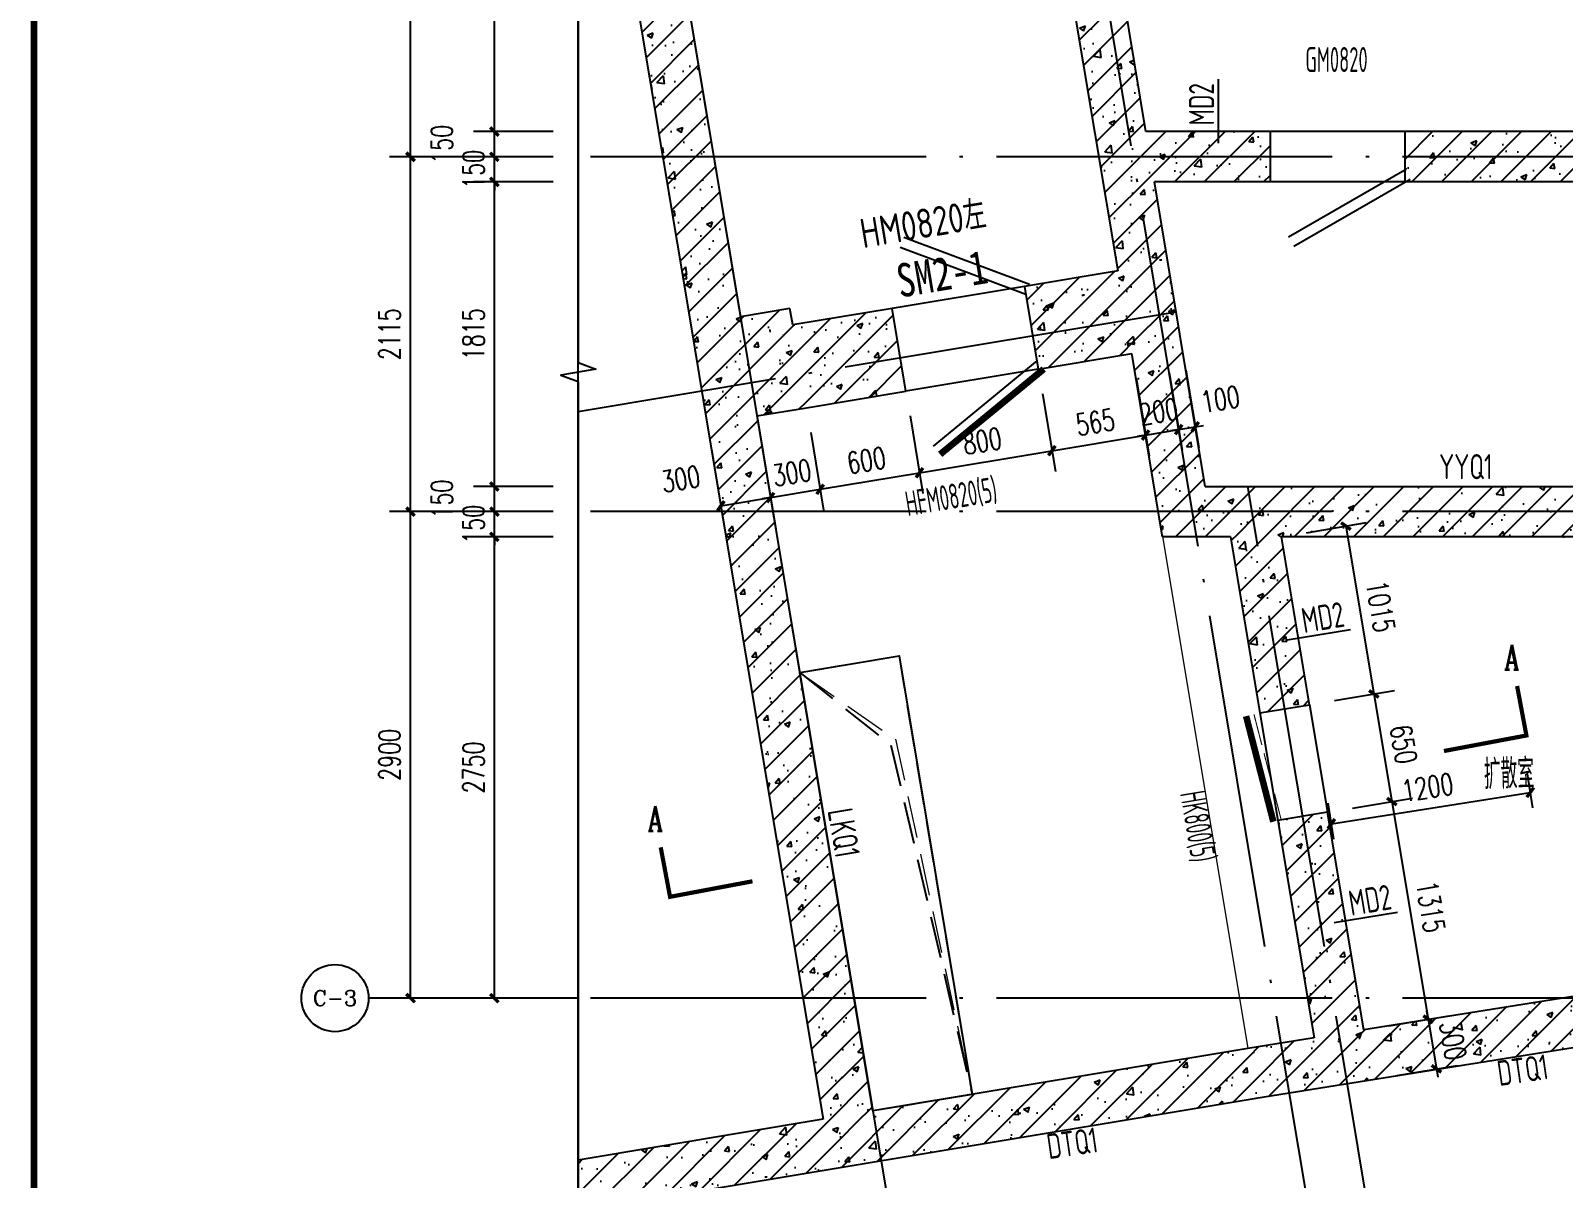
# Model space of a CAD drawing. Extents: x 37906 to 290206, y -18154 to 41246.
# Drawn here: x 122886 to 132019, y 27746 to 34588 of the extents above; entities that cross this region are included whole.
import ezdxf
from ezdxf.enums import TextEntityAlignment as Align

# ---------------------------------------------------------------- set-up
doc = ezdxf.new("R2010")
doc.units = 0
doc.header["$LTSCALE"] = 1000
doc.header["$MEASUREMENT"] = 0
doc.linetypes.add('DASH', pattern=[0.35, 0.25, -0.1])
doc.linetypes.add('DOTE', pattern=[2.42, 2, -0.2, 0.02, -0.2])
for name, color, linetype in [('A-COLUMN', 2, 'Continuous'), ('AXIS', 3, 'Continuous'), ('AXIS_TEXT', 7, 'Continuous'), ('DIM_SYMB', 3, 'Continuous'), ('DOTE', 1, 'DOTE'), ('ECA_TK', 7, 'Continuous'), ('PUB_DIM', 3, 'Continuous'), ('PUB_HATCH', 8, 'Continuous'), ('PUB_TEXT', 7, 'Continuous'), ('RF-M', 7, 'Continuous'), ('RF-MBH', 11, 'Continuous'), ('RF-QT', 30, 'Continuous'), ('TEXT', 7, 'Continuous'), ('tk', 7, 'Continuous')]:
    doc.layers.add(name, color=color, linetype=linetype)
doc.layers.add('HOLE', color=52, linetype='Continuous', lineweight=15)
doc.layers.add('RF-WZ', color=110, linetype='Continuous', lineweight=0)
doc.styles.add('8B2_02', font='tssdeng.shx', dxfattribs={"width": 0.6, "bigfont": 'TSSDCHN.shx'})
doc.styles.add('_TCH_AXIS', font='COMPLEX', dxfattribs={"bigfont": 'GBCBIG'})
doc.styles.add('_TCH_DIM_T3', font='SIMPLEX', dxfattribs={"width": 0.705882, "bigfont": 'GBCBIG'})
doc.styles.add('_TCH_LABEL', font='COMPLEX', dxfattribs={"bigfont": 'GBCBIG'})
doc.styles.add('_TCH_WINDOW', font='tssdeng.shx', dxfattribs={"width": 0.8, "height": 3.5, "bigfont": 'tssdchn.shx'})
doc.styles.add('COMPLEX', font='COMPLEX.shx', dxfattribs={"width": 0.65})
doc.styles.get("Standard").update_dxf_attribs({"font": 'tssdeng2.shx', "width": 0.7, "bigfont": 'hztxt.shx'})
doc.styles.add('TSSD_Rein', font='tssdeng2.shx', dxfattribs={"width": 0.7, "bigfont": 'tssdchn.shx'})
doc.styles.add('黑体', font='simhei.ttf', dxfattribs={"width": 0.8})
doc.dimstyles.new('_TCH_ARCH&&50', dxfattribs={"dimtxt": 127.5, "dimasz": 50, "dimexe": 125, "dimexo": 150, "dimgap": 61.25, "dimtad": 1, "dimdec": 0, "dimrnd": 5, "dimzin": 0, "dimdsep": 46, "dimtxsty": '_TCH_DIM_T3', "dimblk": 'ARCHTICK', "dimcen": 0.09, "dimclrt": 7, "dimazin": 2, "dimtfac": 1, "dimtdec": 0, "dimtix": 1, "dimtmove": 2, "dimatfit": 3, "dimfxl": 1, "dimtolj": 1, "dimtzin": 0, "dimarcsym": 0})
pattern_1 = [(45, (-1661801.9, -37604.78), (-88.388348, 88.388348), []), (50, (-1661801.9, -37604.78), (358.63009, -31.376067), [37.5, -412.5]), (355, (-1661801.9, -37604.8), (-69.37567, 376.09607), [30, -330]), (100.4514, (-1661772, -37607.4), (289.25469, 344.71977), [31.870095, -350.571056]), (46.1842, (-1661801.9, -37504.8), (533.62052, -82.75951), [56.25, -618.75]), (96.6356, (-1661757.43, -37511.7), (467.33135, 487.05894), [47.80514, -525.8565]), (351.1842, (-1661801.9, -37504.8), (467.33097, 487.0593), [45, -495]), (21, (-1661751.9, -37529.78), (298.453526, -201.309445), [37.5, -412.5]), (326, (-1661751.9, -37529.8), (121.657666, 362.57502), [30, -330]), (71.4514, (-1661727.03, -37546.56), (420.111314, 161.26525), [31.870095, -350.571056]), (37.5, (-1661801.9, -37604.78), (6.079928, 166.446927), [0, -326, 0, -335, 0, -331.25]), (7.5, (-1661801.9, -37604.78), (131.534769, 197.205856), [0, -191, 0, -318.5, 0, -126.25]), (327.5, (-1661913.4, -37604.78), (266.911218, -11.277436), [0, -125, 0, -390, 0, -517.5]), (317.5, (-1661963.4, -37604.78), (291.593085, 50.05249), [0, -162.5, 0, -259, 0, -367.5])]

# ---------------------------------------------------------------- blocks, each defined once
blk = doc.blocks.new('10B_A1E图框')
at = {"layer": 'ECA_TK', "const_width": 0.8}
blk.add_lwpolyline([(831, 10), (831, 584), (18, 584), (18, 10)], close=True, dxfattribs=at)
blk = doc.blocks.new('_ArchTick')
at = {"color": 0, "linetype": 'ByBlock', "const_width": 0.4}
blk.add_lwpolyline([(-0.5, -0.5), (0.5, 0.5)], dxfattribs=at)
blk = doc.blocks.new('*D181')
at = {"layer": 'Defpoints', "color": 0, "transparency": 16777216}
for p in [(131822.3, 30047.3), (131860.4, 29806.3), (130675, 29619.4)]:
    blk.add_point(p, dxfattribs=at)
at = {"layer": 'PUB_DIM', "color": 0, "lineweight": -2, "transparency": 16777216}
for p, q in [((131837, 29954.5), (131802.9, 30170.8)), ((130651.6, 29767.6), (130617.5, 29983.9)), ((130637, 29860.4), (131822.3, 30047.3))]:
    blk.add_line(p, q, dxfattribs=at)
at = {"layer": 'PUB_DIM', "color": 0, "lineweight": -2, "transparency": 16777216, "xscale": 50, "yscale": 50, "zscale": 50}
for p, rotation in [((131822.3, 30047.3), 8.962705300260467), ((130637, 29860.4), 188.9627053002605)]:
    blk.add_blockref('_ArchTick', p, dxfattribs=dict(at, rotation=rotation))
at = {"layer": 'PUB_DIM', "color": 7, "transparency": 16777216, "insert": (131210.2, 30077.3), "char_height": 127.5, "attachment_point": 5, "rotation": 8.96271, "style": '_TCH_DIM_T3'}
blk.add_mtext('\\A1;1200', dxfattribs=at)
blk = doc.blocks.new('*D366')
at = {"layer": 'Defpoints', "color": 0, "transparency": 16777216}
for p in [(130830.8, 28631.6), (130880.1, 28335.7), (131263.2, 28399.6)]:
    blk.add_point(p, dxfattribs=at)
at = {"layer": 'PUB_DIM', "color": 0, "lineweight": -2, "transparency": 16777216}
for p, q in [((130978.8, 28656.3), (131337.1, 28716)), ((131213.8, 28695.5), (131205.6, 28744.8)), ((131213.8, 28695.5), (131263.2, 28399.6)), ((131028.1, 28360.4), (131386.5, 28420.1)), ((131263.2, 28399.6), (131271.4, 28350.2))]:
    blk.add_line(p, q, dxfattribs=at)
at = {"layer": 'PUB_DIM', "color": 0, "lineweight": -2, "transparency": 16777216, "xscale": 50, "yscale": 50, "zscale": 50}
for p, rotation in [((131213.8, 28695.5), 279.4674129757464), ((131263.2, 28399.6), 99.46741297574634)]:
    blk.add_blockref('_ArchTick', p, dxfattribs=dict(at, rotation=rotation))
at = {"layer": 'PUB_DIM', "color": 7, "transparency": 16777216, "insert": (131361.8, 28568.1), "char_height": 127.5, "attachment_point": 5, "rotation": 279.46741, "style": '_TCH_DIM_T3'}
blk.add_mtext('\\A1;300', dxfattribs=at)
blk = doc.blocks.new('*D367')
at = {"layer": 'Defpoints', "color": 0, "transparency": 16777216}
for p in [(130614.4, 29929.1), (131213.8, 28695.5), (130830.8, 28631.6)]:
    blk.add_point(p, dxfattribs=at)
at = {"layer": 'PUB_DIM', "color": 0, "lineweight": -2, "transparency": 16777216}
for p, q in [((130762.4, 29953.8), (131120.7, 30013.6)), ((130997.4, 29993), (131213.8, 28695.5)), ((130978.8, 28656.3), (131337.1, 28716))]:
    blk.add_line(p, q, dxfattribs=at)
at = {"layer": 'PUB_DIM', "color": 0, "lineweight": -2, "transparency": 16777216, "xscale": 50, "yscale": 50, "zscale": 50}
for p, rotation in [((130997.4, 29993), 99.4674129757472), ((131213.8, 28695.5), 279.4674129757472)]:
    blk.add_blockref('_ArchTick', p, dxfattribs=dict(at, rotation=rotation))
at = {"layer": 'PUB_DIM', "color": 7, "transparency": 16777216, "insert": (131228.9, 29364.8), "char_height": 127.5, "attachment_point": 5, "rotation": 279.46741, "style": '_TCH_DIM_T3'}
blk.add_mtext('\\A1;1315', dxfattribs=at)
blk = doc.blocks.new('*D368')
at = {"layer": 'Defpoints', "color": 0, "transparency": 16777216}
for p in [(130507.5, 30570.3), (130997.4, 29993), (130614.4, 29929.1)]:
    blk.add_point(p, dxfattribs=at)
at = {"layer": 'PUB_DIM', "color": 0, "lineweight": -2, "transparency": 16777216}
for p, q in [((130655.5, 30594.9), (131013.8, 30654.7)), ((130890.5, 30634.1), (130997.4, 29993)), ((130762.4, 29953.8), (131120.7, 30013.6))]:
    blk.add_line(p, q, dxfattribs=at)
at = {"layer": 'PUB_DIM', "color": 0, "lineweight": -2, "transparency": 16777216, "xscale": 50, "yscale": 50, "zscale": 50}
for p, rotation in [((130890.5, 30634.1), 99.46741297575393), ((130997.4, 29993), 279.4674129757539)]:
    blk.add_blockref('_ArchTick', p, dxfattribs=dict(at, rotation=rotation))
at = {"layer": 'PUB_DIM', "color": 7, "transparency": 16777216, "insert": (131067.3, 30334.1), "char_height": 127.5, "attachment_point": 5, "rotation": 279.46741, "style": '_TCH_DIM_T3'}
blk.add_mtext('\\A1;650', dxfattribs=at)
blk = doc.blocks.new('*D369')
at = {"layer": 'Defpoints', "color": 0, "transparency": 16777216}
for p in [(130340.7, 31570.9), (130890.5, 30634.1), (130507.5, 30570.3)]:
    blk.add_point(p, dxfattribs=at)
at = {"layer": 'PUB_DIM', "color": 0, "lineweight": -2, "transparency": 16777216}
for p, q in [((130488.6, 31595.5), (130847, 31655.3)), ((130723.7, 31634.7), (130890.5, 30634.1)), ((130655.5, 30594.9), (131013.8, 30654.7))]:
    blk.add_line(p, q, dxfattribs=at)
at = {"layer": 'PUB_DIM', "color": 0, "lineweight": -2, "transparency": 16777216, "xscale": 50, "yscale": 50, "zscale": 50}
for p, rotation in [((130723.7, 31634.7), 99.46741297574188), ((130890.5, 30634.1), 279.4674129757419)]:
    blk.add_blockref('_ArchTick', p, dxfattribs=dict(at, rotation=rotation))
at = {"layer": 'PUB_DIM', "color": 7, "transparency": 16777216, "insert": (130930.4, 31155), "char_height": 127.5, "attachment_point": 5, "rotation": 279.46741, "style": '_TCH_DIM_T3'}
blk.add_mtext('\\A1;1015', dxfattribs=at)
blk = doc.blocks.new('*D422')
at = {"layer": 'Defpoints', "color": 0, "transparency": 16777216}
for p in [(125649.6, 31570.9), (126149.6, 31570.9), (126149.6, 28820.9)]:
    blk.add_point(p, dxfattribs=at)
at = {"layer": 'PUB_DIM', "color": 0, "lineweight": -2, "transparency": 16777216}
for p, q in [((125999.6, 31570.9), (125524.6, 31570.9)), ((125649.6, 28820.9), (125649.6, 31570.9)), ((125999.6, 28820.9), (125524.6, 28820.9))]:
    blk.add_line(p, q, dxfattribs=at)
at = {"layer": 'PUB_DIM', "color": 0, "lineweight": -2, "transparency": 16777216, "xscale": 50, "yscale": 50, "zscale": 50}
for p, rotation in [((125649.6, 31570.9), 90), ((125649.6, 28820.9), 270)]:
    blk.add_blockref('_ArchTick', p, dxfattribs=dict(at, rotation=rotation))
at = {"layer": 'PUB_DIM', "color": 7, "transparency": 16777216, "insert": (125524.6, 30195.9), "char_height": 127.5, "attachment_point": 5, "rotation": 90, "style": '_TCH_DIM_T3'}
blk.add_mtext('\\A1;2750', dxfattribs=at)
blk = doc.blocks.new('*D423')
at = {"layer": 'Defpoints', "color": 0, "transparency": 16777216}
for p in [(125649.6, 31720.9), (126149.6, 31720.9), (126149.6, 31570.9)]:
    blk.add_point(p, dxfattribs=at)
at = {"layer": 'PUB_DIM', "color": 0, "lineweight": -2, "transparency": 16777216}
for p, q in [((125999.6, 31720.9), (125524.6, 31720.9)), ((125649.6, 31720.9), (125649.6, 31770.9)), ((125649.6, 31570.9), (125649.6, 31720.9)), ((125999.6, 31570.9), (125524.6, 31570.9)), ((125649.6, 31570.9), (125649.6, 31520.9))]:
    blk.add_line(p, q, dxfattribs=at)
at = {"layer": 'PUB_DIM', "color": 0, "lineweight": -2, "transparency": 16777216, "xscale": 50, "yscale": 50, "zscale": 50}
for p, rotation in [((125649.6, 31720.9), 270), ((125649.6, 31570.9), 90)]:
    blk.add_blockref('_ArchTick', p, dxfattribs=dict(at, rotation=rotation))
at = {"layer": 'PUB_DIM', "color": 7, "transparency": 16777216, "insert": (125524.6, 31645.9), "char_height": 127.5, "attachment_point": 5, "rotation": 90, "style": '_TCH_DIM_T3'}
blk.add_mtext('\\A1;150', dxfattribs=at)
blk = doc.blocks.new('*D424')
at = {"layer": 'Defpoints', "color": 0, "transparency": 16777216}
for p in [(125649.6, 31870.9), (126149.6, 31870.9), (126149.6, 31720.9)]:
    blk.add_point(p, dxfattribs=at)
at = {"layer": 'PUB_DIM', "color": 0, "lineweight": -2, "transparency": 16777216}
for p, q in [((125999.6, 31870.9), (125524.6, 31870.9)), ((125649.6, 31720.9), (125649.6, 31870.9)), ((125999.6, 31720.9), (125524.6, 31720.9))]:
    blk.add_line(p, q, dxfattribs=at)
at = {"layer": 'PUB_DIM', "color": 0, "lineweight": -2, "transparency": 16777216, "xscale": 50, "yscale": 50, "zscale": 50}
for p, rotation in [((125649.6, 31870.9), 90), ((125649.6, 31720.9), 270)]:
    blk.add_blockref('_ArchTick', p, dxfattribs=dict(at, rotation=rotation))
at = {"layer": 'PUB_DIM', "color": 7, "transparency": 16777216, "insert": (125337.1, 31795.9), "char_height": 127.5, "attachment_point": 5, "rotation": 90, "style": '_TCH_DIM_T3'}
blk.add_mtext('\\A1;150', dxfattribs=at)
blk = doc.blocks.new('*D425')
at = {"layer": 'Defpoints', "color": 0, "transparency": 16777216}
for p in [(125649.6, 33686.3), (126149.6, 33686.3), (126149.6, 31870.9)]:
    blk.add_point(p, dxfattribs=at)
at = {"layer": 'PUB_DIM', "color": 0, "lineweight": -2, "transparency": 16777216}
for p, q in [((125999.6, 33686.3), (125524.6, 33686.3)), ((125649.6, 31870.9), (125649.6, 33686.3)), ((125999.6, 31870.9), (125524.6, 31870.9))]:
    blk.add_line(p, q, dxfattribs=at)
at = {"layer": 'PUB_DIM', "color": 0, "lineweight": -2, "transparency": 16777216, "xscale": 50, "yscale": 50, "zscale": 50}
for p, rotation in [((125649.6, 33686.3), 90), ((125649.6, 31870.9), 270)]:
    blk.add_blockref('_ArchTick', p, dxfattribs=dict(at, rotation=rotation))
at = {"layer": 'PUB_DIM', "color": 7, "transparency": 16777216, "insert": (125524.6, 32778.6), "char_height": 127.5, "attachment_point": 5, "rotation": 90, "style": '_TCH_DIM_T3'}
blk.add_mtext('\\A1;1815', dxfattribs=at)
blk = doc.blocks.new('*D426')
at = {"layer": 'Defpoints', "color": 0, "transparency": 16777216}
for p in [(125649.6, 33836.3), (126149.6, 33836.3), (126149.6, 33686.3)]:
    blk.add_point(p, dxfattribs=at)
at = {"layer": 'PUB_DIM', "color": 0, "lineweight": -2, "transparency": 16777216}
for p, q in [((125649.6, 33836.3), (125649.6, 33886.3)), ((125999.6, 33836.3), (125524.6, 33836.3)), ((125649.6, 33686.3), (125649.6, 33836.3)), ((125999.6, 33686.3), (125524.6, 33686.3)), ((125649.6, 33686.3), (125649.6, 33636.3))]:
    blk.add_line(p, q, dxfattribs=at)
at = {"layer": 'PUB_DIM', "color": 0, "lineweight": -2, "transparency": 16777216, "xscale": 50, "yscale": 50, "zscale": 50}
for p, rotation in [((125649.6, 33836.3), 270), ((125649.6, 33686.3), 90)]:
    blk.add_blockref('_ArchTick', p, dxfattribs=dict(at, rotation=rotation))
at = {"layer": 'PUB_DIM', "color": 7, "transparency": 16777216, "insert": (125524.6, 33761.3), "char_height": 127.5, "attachment_point": 5, "rotation": 90, "style": '_TCH_DIM_T3'}
blk.add_mtext('\\A1;150', dxfattribs=at)
blk = doc.blocks.new('*D427')
at = {"layer": 'Defpoints', "color": 0, "transparency": 16777216}
for p in [(125649.6, 33986.3), (126149.6, 33986.3), (126149.6, 33836.3)]:
    blk.add_point(p, dxfattribs=at)
at = {"layer": 'PUB_DIM', "color": 0, "lineweight": -2, "transparency": 16777216}
for p, q in [((125999.6, 33986.3), (125524.6, 33986.3)), ((125649.6, 33836.3), (125649.6, 33986.3)), ((125999.6, 33836.3), (125524.6, 33836.3))]:
    blk.add_line(p, q, dxfattribs=at)
at = {"layer": 'PUB_DIM', "color": 0, "lineweight": -2, "transparency": 16777216, "xscale": 50, "yscale": 50, "zscale": 50}
for p, rotation in [((125649.6, 33986.3), 90), ((125649.6, 33836.3), 270)]:
    blk.add_blockref('_ArchTick', p, dxfattribs=dict(at, rotation=rotation))
at = {"layer": 'PUB_DIM', "color": 7, "transparency": 16777216, "insert": (125337.1, 33911.3), "char_height": 127.5, "attachment_point": 5, "rotation": 90, "style": '_TCH_DIM_T3'}
blk.add_mtext('\\A1;150', dxfattribs=at)
blk = doc.blocks.new('*D428')
at = {"layer": 'Defpoints', "color": 0, "transparency": 16777216}
for p in [(125649.6, 37286.3), (126149.6, 37286.3), (126149.6, 33986.3)]:
    blk.add_point(p, dxfattribs=at)
at = {"layer": 'PUB_DIM', "color": 0, "lineweight": -2, "transparency": 16777216}
for p, q in [((125999.6, 37286.3), (125524.6, 37286.3)), ((125649.6, 33986.3), (125649.6, 37286.3)), ((125999.6, 33986.3), (125524.6, 33986.3))]:
    blk.add_line(p, q, dxfattribs=at)
at = {"layer": 'PUB_DIM', "color": 0, "lineweight": -2, "transparency": 16777216, "xscale": 50, "yscale": 50, "zscale": 50}
for p, rotation in [((125649.6, 37286.3), 90), ((125649.6, 33986.3), 270)]:
    blk.add_blockref('_ArchTick', p, dxfattribs=dict(at, rotation=rotation))
at = {"layer": 'PUB_DIM', "color": 7, "transparency": 16777216, "insert": (125524.6, 35636.3), "char_height": 127.5, "attachment_point": 5, "rotation": 90, "style": '_TCH_DIM_T3'}
blk.add_mtext('\\A1;3300', dxfattribs=at)
blk = doc.blocks.new('*D431')
at = {"layer": 'Defpoints', "color": 0, "transparency": 16777216}
for p in [(125149.6, 31720.9), (126149.6, 31720.9), (126149.6, 28820.9)]:
    blk.add_point(p, dxfattribs=at)
at = {"layer": 'PUB_DIM', "color": 0, "lineweight": -2, "transparency": 16777216}
for p, q in [((125999.6, 31720.9), (125024.6, 31720.9)), ((125149.6, 28820.9), (125149.6, 31720.9)), ((125999.6, 28820.9), (125024.6, 28820.9))]:
    blk.add_line(p, q, dxfattribs=at)
at = {"layer": 'PUB_DIM', "color": 0, "lineweight": -2, "transparency": 16777216, "xscale": 50, "yscale": 50, "zscale": 50}
for p, rotation in [((125149.6, 31720.9), 90), ((125149.6, 28820.9), 270)]:
    blk.add_blockref('_ArchTick', p, dxfattribs=dict(at, rotation=rotation))
at = {"layer": 'PUB_DIM', "color": 7, "transparency": 16777216, "insert": (125024.6, 30270.9), "char_height": 127.5, "attachment_point": 5, "rotation": 90, "style": '_TCH_DIM_T3'}
blk.add_mtext('\\A1;2900', dxfattribs=at)
blk = doc.blocks.new('*D432')
at = {"layer": 'Defpoints', "color": 0, "transparency": 16777216}
for p in [(125149.6, 33836.3), (126149.6, 33836.3), (126149.6, 31720.9)]:
    blk.add_point(p, dxfattribs=at)
at = {"layer": 'PUB_DIM', "color": 0, "lineweight": -2, "transparency": 16777216}
for p, q in [((125999.6, 33836.3), (125024.6, 33836.3)), ((125149.6, 31720.9), (125149.6, 33836.3)), ((125999.6, 31720.9), (125024.6, 31720.9))]:
    blk.add_line(p, q, dxfattribs=at)
at = {"layer": 'PUB_DIM', "color": 0, "lineweight": -2, "transparency": 16777216, "xscale": 50, "yscale": 50, "zscale": 50}
for p, rotation in [((125149.6, 33836.3), 90), ((125149.6, 31720.9), 270)]:
    blk.add_blockref('_ArchTick', p, dxfattribs=dict(at, rotation=rotation))
at = {"layer": 'PUB_DIM', "color": 7, "transparency": 16777216, "insert": (125024.6, 32778.6), "char_height": 127.5, "attachment_point": 5, "rotation": 90, "style": '_TCH_DIM_T3'}
blk.add_mtext('\\A1;2115', dxfattribs=at)
blk = doc.blocks.new('*D433')
at = {"layer": 'Defpoints', "color": 0, "transparency": 16777216}
for p in [(125149.6, 37436.3), (126149.6, 37436.3), (126149.6, 33836.3)]:
    blk.add_point(p, dxfattribs=at)
at = {"layer": 'PUB_DIM', "color": 0, "lineweight": -2, "transparency": 16777216}
for p, q in [((125999.6, 37436.3), (125024.6, 37436.3)), ((125149.6, 33836.3), (125149.6, 37436.3)), ((125999.6, 33836.3), (125024.6, 33836.3))]:
    blk.add_line(p, q, dxfattribs=at)
at = {"layer": 'PUB_DIM', "color": 0, "lineweight": -2, "transparency": 16777216, "xscale": 50, "yscale": 50, "zscale": 50}
for p, rotation in [((125149.6, 37436.3), 90), ((125149.6, 33836.3), 270)]:
    blk.add_blockref('_ArchTick', p, dxfattribs=dict(at, rotation=rotation))
at = {"layer": 'PUB_DIM', "color": 7, "transparency": 16777216, "insert": (125024.6, 35636.3), "char_height": 127.5, "attachment_point": 5, "rotation": 90, "style": '_TCH_DIM_T3'}
blk.add_mtext('\\A1;3600', dxfattribs=at)
blk = doc.blocks.new('*D451')
at = {"layer": 'Defpoints', "color": 0, "transparency": 16777216}
for p in [(126917.9, 32241.9), (127213.8, 32291.2), (127294.9, 31804.8)]:
    blk.add_point(p, dxfattribs=at)
at = {"layer": 'PUB_DIM', "color": 0, "lineweight": -2, "transparency": 16777216}
for p, q in [((126942.5, 32093.9), (127019.6, 31632.1)), ((127238.5, 32143.3), (127315.5, 31681.5)), ((126999, 31755.4), (127294.9, 31804.8))]:
    blk.add_line(p, q, dxfattribs=at)
at = {"layer": 'PUB_DIM', "color": 0, "lineweight": -2, "transparency": 16777216, "xscale": 50, "yscale": 50, "zscale": 50}
for p, rotation in [((126999, 31755.4), 189.4674129756027), ((127294.9, 31804.8), 9.46741297560275)]:
    blk.add_blockref('_ArchTick', p, dxfattribs=dict(at, rotation=rotation))
at = {"layer": 'PUB_DIM', "color": 7, "transparency": 16777216, "insert": (126760.3, 31915.7), "char_height": 127.5, "attachment_point": 5, "rotation": 9.46741, "style": '_TCH_DIM_T3'}
blk.add_mtext('\\A1;300', dxfattribs=at)
blk = doc.blocks.new('*D452')
at = {"layer": 'Defpoints', "color": 0, "transparency": 16777216}
for p in [(127509.7, 32340.6), (127213.8, 32291.2), (127590.8, 31854.1)]:
    blk.add_point(p, dxfattribs=at)
at = {"layer": 'PUB_DIM', "color": 0, "lineweight": -2, "transparency": 16777216}
for p, q in [((127534.4, 32192.6), (127611.4, 31730.8)), ((127238.5, 32143.3), (127315.5, 31681.5)), ((127294.9, 31804.8), (127245.6, 31796.5)), ((127294.9, 31804.8), (127590.8, 31854.1)), ((127590.8, 31854.1), (127640.1, 31862.3))]:
    blk.add_line(p, q, dxfattribs=at)
at = {"layer": 'PUB_DIM', "color": 0, "lineweight": -2, "transparency": 16777216, "xscale": 50, "yscale": 50, "zscale": 50}
for p, rotation in [((127590.8, 31854.1), 189.4674129756045), ((127294.9, 31804.8), 9.467412975604583)]:
    blk.add_blockref('_ArchTick', p, dxfattribs=dict(at, rotation=rotation))
at = {"layer": 'PUB_DIM', "color": 7, "transparency": 16777216, "insert": (127422.3, 31952.7), "char_height": 127.5, "attachment_point": 5, "rotation": 9.46741, "style": '_TCH_DIM_T3'}
blk.add_mtext('\\A1;300', dxfattribs=at)
blk = doc.blocks.new('*D453')
at = {"layer": 'Defpoints', "color": 0, "transparency": 16777216}
for p in [(128101.5, 32439.3), (127509.7, 32340.6), (128182.6, 31952.8)]:
    blk.add_point(p, dxfattribs=at)
at = {"layer": 'PUB_DIM', "color": 0, "lineweight": -2, "transparency": 16777216}
for p, q in [((128126.2, 32291.3), (128203.2, 31829.5)), ((127534.4, 32192.6), (127611.4, 31730.8)), ((127590.8, 31854.1), (128182.6, 31952.8))]:
    blk.add_line(p, q, dxfattribs=at)
at = {"layer": 'PUB_DIM', "color": 0, "lineweight": -2, "transparency": 16777216, "xscale": 50, "yscale": 50, "zscale": 50}
for p, rotation in [((128182.6, 31952.8), 9.46741297560069), ((127590.8, 31854.1), 189.4674129756007)]:
    blk.add_blockref('_ArchTick', p, dxfattribs=dict(at, rotation=rotation))
at = {"layer": 'PUB_DIM', "color": 7, "transparency": 16777216, "insert": (127866.2, 32026.7), "char_height": 127.5, "attachment_point": 5, "rotation": 9.46741, "style": '_TCH_DIM_T3'}
blk.add_mtext('\\A1;600', dxfattribs=at)
blk = doc.blocks.new('*D454')
at = {"layer": 'Defpoints', "color": 0, "transparency": 16777216}
for p in [(128890.6, 32570.9), (128101.5, 32439.3), (128971.7, 32084.4)]:
    blk.add_point(p, dxfattribs=at)
at = {"layer": 'PUB_DIM', "color": 0, "lineweight": -2, "transparency": 16777216}
for p, q in [((128915.3, 32422.9), (128992.3, 31961.1)), ((128126.2, 32291.3), (128203.2, 31829.5)), ((128182.6, 31952.8), (128971.7, 32084.4))]:
    blk.add_line(p, q, dxfattribs=at)
at = {"layer": 'PUB_DIM', "color": 0, "lineweight": -2, "transparency": 16777216, "xscale": 50, "yscale": 50, "zscale": 50}
for p, rotation in [((128971.7, 32084.4), 9.467412975604633), ((128182.6, 31952.8), 189.4674129756046)]:
    blk.add_blockref('_ArchTick', p, dxfattribs=dict(at, rotation=rotation))
at = {"layer": 'PUB_DIM', "color": 7, "transparency": 16777216, "insert": (128556.6, 32141.9), "char_height": 127.5, "attachment_point": 5, "rotation": 9.46741, "style": '_TCH_DIM_T3'}
blk.add_mtext('\\A1;800', dxfattribs=at)
blk = doc.blocks.new('*D455')
at = {"layer": 'Defpoints', "color": 0, "transparency": 16777216}
for p in [(129448.7, 32663.9), (128890.6, 32570.9), (129529.8, 32177.4)]:
    blk.add_point(p, dxfattribs=at)
at = {"layer": 'PUB_DIM', "color": 0, "lineweight": -2, "transparency": 16777216}
for p, q in [((129473.4, 32516), (129550.4, 32054.1)), ((128915.3, 32422.9), (128992.3, 31961.1)), ((128971.7, 32084.4), (129529.8, 32177.4))]:
    blk.add_line(p, q, dxfattribs=at)
at = {"layer": 'PUB_DIM', "color": 0, "lineweight": -2, "transparency": 16777216, "xscale": 50, "yscale": 50, "zscale": 50}
for p, rotation in [((129529.8, 32177.4), 9.467412975599443), ((128971.7, 32084.4), 189.4674129755994)]:
    blk.add_blockref('_ArchTick', p, dxfattribs=dict(at, rotation=rotation))
at = {"layer": 'PUB_DIM', "color": 7, "transparency": 16777216, "insert": (129230.2, 32254.2), "char_height": 127.5, "attachment_point": 5, "rotation": 9.46741, "style": '_TCH_DIM_T3'}
blk.add_mtext('\\A1;565', dxfattribs=at)
blk = doc.blocks.new('*D456')
at = {"layer": 'Defpoints', "color": 0, "transparency": 16777216}
for p in [(129646, 32696.8), (129448.7, 32663.9), (129727.1, 32210.3)]:
    blk.add_point(p, dxfattribs=at)
at = {"layer": 'PUB_DIM', "color": 0, "lineweight": -2, "transparency": 16777216}
for p, q in [((129473.4, 32516), (129550.4, 32054.1)), ((129670.6, 32548.9), (129747.7, 32087)), ((129529.8, 32177.4), (129480.5, 32169.2)), ((129529.8, 32177.4), (129727.1, 32210.3)), ((129727.1, 32210.3), (129776.4, 32218.6))]:
    blk.add_line(p, q, dxfattribs=at)
at = {"layer": 'PUB_DIM', "color": 0, "lineweight": -2, "transparency": 16777216, "xscale": 50, "yscale": 50, "zscale": 50}
for p, rotation in [((129727.1, 32210.3), 189.467412975612), ((129529.8, 32177.4), 9.467412975612019)]:
    blk.add_blockref('_ArchTick', p, dxfattribs=dict(at, rotation=rotation))
at = {"layer": 'PUB_DIM', "color": 7, "transparency": 16777216, "insert": (129607.9, 32317.2), "char_height": 127.5, "attachment_point": 5, "rotation": 9.46741, "style": '_TCH_DIM_T3'}
blk.add_mtext('\\A1;200', dxfattribs=at)
blk = doc.blocks.new('*D457')
at = {"layer": 'Defpoints', "color": 0, "transparency": 16777216}
for p in [(129646, 32696.8), (129744.6, 32713.3), (129825.7, 32226.8)]:
    blk.add_point(p, dxfattribs=at)
at = {"layer": 'PUB_DIM', "color": 0, "lineweight": -2, "transparency": 16777216}
for p, q in [((129670.6, 32548.9), (129747.7, 32087)), ((129769.3, 32565.3), (129846.3, 32103.5)), ((129727.1, 32210.3), (129677.8, 32202.1)), ((129727.1, 32210.3), (129825.7, 32226.8)), ((129825.7, 32226.8), (129875, 32235))]:
    blk.add_line(p, q, dxfattribs=at)
at = {"layer": 'PUB_DIM', "color": 0, "lineweight": -2, "transparency": 16777216, "xscale": 50, "yscale": 50, "zscale": 50}
for p, rotation in [((129727.1, 32210.3), 9.467412975602425), ((129825.7, 32226.8), 189.4674129756024)]:
    blk.add_blockref('_ArchTick', p, dxfattribs=dict(at, rotation=rotation))
at = {"layer": 'PUB_DIM', "color": 7, "transparency": 16777216, "insert": (129975.7, 32391.2), "char_height": 127.5, "attachment_point": 5, "rotation": 9.46741, "style": '_TCH_DIM_T3'}
blk.add_mtext('\\A1;100', dxfattribs=at)
blk = doc.blocks.new('$DorLib2D$00000202')
at = {"color": 0}
for p, q in [((-0.5, 0.25), (0.366, 0.75)), ((-0.54, -0.319), (0.326, -0.819)), ((-0.5, -0.25), (0.366, -0.75))]:
    blk.add_line(p, q, dxfattribs=at)
at = {"color": 0, "const_width": 0.05}
blk.add_lwpolyline([(-0.54, 0.319), (0.326, 0.819)], dxfattribs=at)
blk = doc.blocks.new('$DorLib2D$00000179')
at = {"color": 0}
for p, q in [((-0.54, 0.169), (0.326, 0.669)), ((-0.5, 0.1), (0.366, 0.6))]:
    blk.add_line(p, q, dxfattribs=at)
blk = doc.blocks.new('$DorLib2D$00000249')
at = {"color": 0}
for points, const_width in [([(-0.504, 0.274), (0.492, 0.361)], 0.06), ([(0.207, 0.262), (0.496, 0.287)], 0.01), ([(-0.5, 0.2), (-0.254, 0.221)], 0.01), ([(-0.156, 0.23), (0.13, 0.255)], 0.01)]:
    blk.add_lwpolyline(points, dxfattribs=dict(at, const_width=const_width))
blk = doc.blocks.new('_AXISO')
blk.add_circle((0, 0), 0.5)
at = {"layer": 'AXIS_TEXT', "style": 'COMPLEX', "width": 1.041667}
blk.add_attdef('A', text='', height=0.56, dxfattribs=at).set_placement((-0.25, -0.28), (0.25, -0.28), align=Align.FIT)

msp = doc.modelspace()

# ---------------------------------------------------------------- hatches: boundary and pattern name
at = {"layer": 'PUB_HATCH'}
h = msp.add_hatch(dxfattribs=at)
h.set_pattern_fill('钢筋混凝土', color=256, scale=50, style=0)
h.set_pattern_definition(pattern_1)
h.paths.add_polyline_path([(129261.3, 35611.6), (128943.4, 35694), (129258.7, 33803.4), (129457.8, 33825.3), (129532.3, 33986.3)])
h = msp.add_hatch(dxfattribs=at)
h.set_pattern_fill('钢筋混凝土', color=256, scale=50, style=0)
h.set_pattern_definition(pattern_1)
h.paths.add_polyline_path([(126819.2, 32833.7), (127115.1, 32883.1), (126662.8, 35595.6), (126366.8, 35546.3)])
h = msp.add_hatch(dxfattribs=at)
h.set_pattern_fill('钢筋混凝土', color=256, scale=50, style=0)
h.set_pattern_definition(pattern_1)
h.paths.add_polyline_path([(129582.4, 33686.3), (130274.3, 33686.3), (130274.3, 33986.3), (129532.3, 33986.3), (129457.8, 33825.3)])
h = msp.add_hatch(dxfattribs=at)
h.set_pattern_fill('钢筋混凝土', color=256, scale=50, style=0)
h.set_pattern_definition(pattern_1)
h.paths.add_polyline_path([(134623.3, 33986.3), (131074.3, 33986.3), (131074.3, 33686.3), (134774.3, 33686.3), (134773.6, 33886.3)])
h = msp.add_hatch(dxfattribs=at)
h.set_pattern_fill('钢筋混凝土', color=256, scale=50, style=0)
h.set_pattern_definition(pattern_1)
h.paths.add_polyline_path([(129457.8, 33825.3), (129258.7, 33803.4), (129366.5, 33157.1), (129509, 32910.5), (129711.7, 32910.5), (129582.4, 33686.3)])
h = msp.add_hatch(dxfattribs=at)
h.set_pattern_fill('钢筋混凝土', color=256, scale=50, style=0)
h.set_pattern_definition(pattern_1)
h.paths.add_polyline_path([(129366.5, 33157.1), (128808.4, 33064), (128890.6, 32570.9), (129448.7, 32663.9), (129509, 32910.5)])
h = msp.add_hatch(dxfattribs=at)
h.set_pattern_fill('钢筋混凝土', color=256, scale=50, style=0)
h.set_pattern_definition(pattern_1)
h.paths.add_polyline_path([(126917.9, 32241.9), (127509.7, 32340.6), (127411, 32932.4), (126819.2, 32833.7)])
h = msp.add_hatch(dxfattribs=at)
h.set_pattern_fill('钢筋混凝土', color=256, scale=50, style=0)
h.set_pattern_definition(pattern_1)
h.paths.add_polyline_path([(127427.5, 32833.8), (127509.7, 32340.6), (128101.5, 32439.3), (128019.3, 32932.5)])
h = msp.add_hatch(dxfattribs=at)
h.set_pattern_fill('钢筋混凝土', color=256, scale=50, style=0)
h.set_pattern_definition(pattern_1)
h.paths.add_polyline_path([(129509, 32910.5), (129448.7, 32663.9), (129631, 31570.9), (129885.1, 31870.9), (129711.7, 32910.5)])
h = msp.add_hatch(dxfattribs=at)
h.set_pattern_fill('钢筋混凝土', color=256, scale=50, style=0)
h.set_pattern_definition(pattern_1)
h.paths.add_polyline_path([(127213.8, 32291.2), (126917.9, 32241.9), (127608.7, 28099.1), (127723.8, 28016.9), (127904.6, 28148.4)])
h = msp.add_hatch(dxfattribs=at)
h.set_pattern_fill('钢筋混凝土', color=256, scale=50, style=0)
h.set_pattern_definition(pattern_1)
h.paths.add_polyline_path([(130183.6, 31630.9), (130163.5, 31870.9), (129885.1, 31870.9), (129631, 31570.9), (130036.5, 31570.9)])
h = msp.add_hatch(dxfattribs=at)
h.set_pattern_fill('钢筋混凝土', color=256, scale=50, style=0)
h.set_pattern_definition(pattern_1)
h.paths.add_polyline_path([(132953.5, 31670.9), (132953.5, 31870.9), (130163.5, 31870.9), (130183.6, 31630.9), (130340.6, 31570.9), (132803.5, 31570.9)])
h = msp.add_hatch(dxfattribs=at)
h.set_pattern_fill('钢筋混凝土', color=256, scale=50, style=0)
h.set_pattern_definition(pattern_1)
h.paths.add_polyline_path([(130036.5, 31570.9), (130211.6, 30520.9), (130507.5, 30570.3), (130340.6, 31570.9), (130183.6, 31630.9)])
h = msp.add_hatch(dxfattribs=at)
h.set_pattern_fill('钢筋混凝土', color=256, scale=50, style=0)
h.set_pattern_definition(pattern_1)
h.paths.add_polyline_path([(130830.8, 28631.6), (130614.4, 29929.1), (130318.5, 29879.8), (130534.5, 28584.3), (130692.1, 28548.7)])
h = msp.add_hatch(dxfattribs=at)
h.set_pattern_fill('钢筋混凝土', color=256, scale=50, style=0)
h.set_pattern_definition(pattern_1)
h.paths.add_polyline_path([(132961.4, 28862.9), (132803.5, 28946.9), (130830.8, 28631.6), (130692.1, 28548.7), (130730, 28311.7), (132977.3, 28670.9)])
h = msp.add_hatch(dxfattribs=at)
h.set_pattern_fill('钢筋混凝土', color=256, scale=50, style=0)
h.set_pattern_definition(pattern_1)
h.paths.add_polyline_path([(130187.9, 28225), (130139.5, 28521.1), (127904.6, 28148.4), (127723.8, 28016.9), (127658.1, 27803.2), (130188.9, 28225.2)])
h = msp.add_hatch(dxfattribs=at)
h.set_pattern_fill('钢筋混凝土', color=256, scale=50, style=0)
h.set_pattern_definition(pattern_1)
h.paths.add_polyline_path([(130692.1, 28548.7), (130534.5, 28584.3), (130139.5, 28521.1), (130187.9, 28225), (130186.9, 28224.9), (130730, 28311.7)])
h = msp.add_hatch(dxfattribs=at)
h.set_pattern_fill('钢筋混凝土', color=256, scale=50, style=0)
h.set_pattern_definition(pattern_1)
h.paths.add_polyline_path([(127723.8, 28016.9), (127608.7, 28099.1), (126149.6, 27855.8), (126199, 27559.9), (127658.1, 27803.2)])

# ---------------------------------------------------------------- linework, layer by layer
for p, q in [((129963.1, 34300.1), (129963.1, 33916.9)), ((130750.8, 31017.2), (130372.8, 30954.1)), ((131031.8, 29332), (130653.8, 29268.9))]:
    msp.add_line(p, q)
msp.add_lwpolyline([(126149.6, 38365.8), (140321.7, 38365.8), (140321.7, 26740.8), (126149.6, 26740.8), (126149.6, 38365.8)])
at = {"color": 2}
msp.add_lwpolyline([(127468.7, 30762.2), (128060.6, 30860.9), (128496.4, 28247.1), (127904.6, 28148.4), (127468.8, 30762.2)], dxfattribs=at)
at = {"color": 2, "linetype": 'DASH'}
msp.add_lwpolyline([(127468.8, 30762.2), (128012.6, 30329), (128496.5, 28247.1)], dxfattribs=at)
at = {"layer": 'A-COLUMN'}
for p, q in [((127411, 32932.4), (127115.1, 32883.1)), ((127427.5, 32833.8), (127411, 32932.4)), ((126819.2, 32833.7), (126917.9, 32241.9)), ((127213.8, 32291.2), (127509.7, 32340.6))]:
    msp.add_line(p, q, dxfattribs=at)
at = {"layer": 'AXIS'}
msp.add_line((126149.6, 28820.9), (124899.6, 28820.9), dxfattribs=at)
at = {"layer": 'DIM_SYMB'}
msp.add_lwpolyline([(126149.6, 38665.8), (126149.6, 32609.5), (126254.6, 32571.3), (126044.6, 32534.3), (126149.6, 32497), (126149.6, 26440.8)], dxfattribs=at)
at = {"layer": 'DIM_SYMB', "const_width": 25}
for points in [[(131308, 30294), (131799.3, 30386.6), (131743.8, 30681.4)], [(126640.7, 29719.6), (126696.3, 29424.8), (127187.6, 29517.4)]]:
    msp.add_lwpolyline(points, dxfattribs=at)
at = {"layer": 'DOTE'}
for p, q in [((126200.8, 38365.8), (128139.4, 26740.8)), ((130639.2, 26740.8), (128700.6, 38365.8)), ((140321.7, 33836.3), (126149.6, 33836.3)), ((129711.7, 32910.5), (126149.6, 32316.5)), ((130994, 26740.8), (130138.5, 31870.9)), ((140321.7, 31720.9), (126149.6, 31720.9)), ((140321.7, 28820.9), (126149.6, 28820.9))]:
    msp.add_line(p, q, dxfattribs=at)
at = {"layer": 'HOLE', "linetype": 'DASH'}
msp.add_lwpolyline([(128060.6, 30860.9), (127468.7, 30762.2), (127904.6, 28148.4), (128496.5, 28247.1)], close=True, dxfattribs=at)
msp.add_lwpolyline([(127468.8, 30762.2), (128040.4, 30364), (128496.5, 28247.1)], dxfattribs=at)
at = {"layer": 'RF-M'}
for p, q in [((131074.3, 33986.3), (130274.3, 33986.3)), ((131074.3, 33686.3), (130274.3, 33686.3)), ((128808.4, 33064), (128019.3, 32932.5)), ((128890.6, 32570.9), (128101.5, 32439.3)), ((130211.6, 30520.9), (130318.5, 29879.8)), ((130507.5, 30570.3), (130614.4, 29929.1))]:
    msp.add_line(p, q, dxfattribs=at)
at = {"layer": 'RF-M', "lineweight": 15}
msp.add_line((129628.4, 31586.3), (130139.8, 28519.8), dxfattribs=at)
at = {"layer": 'RF-QT'}
for p, q in [((126195, 36576.9), (126819.2, 32833.7)), ((126512.9, 36494.5), (127115.1, 32883.1)), ((129366.5, 33157.1), (128943.4, 35694)), ((129532.3, 33986.3), (129261.3, 35611.6)), ((130274.3, 33986.3), (129532.3, 33986.3)), ((130274.3, 33686.3), (130274.3, 33986.3)), ((134623.3, 33986.3), (131074.3, 33986.3)), ((131074.3, 33986.3), (131074.3, 33686.3)), ((129885.1, 31870.9), (129582.4, 33686.3)), ((130274.3, 33686.3), (129582.4, 33686.3)), ((137053.5, 33686.3), (131074.3, 33686.3)), ((129366.5, 33157.1), (128808.4, 33064)), ((128808.4, 33064), (128890.6, 32570.9)), ((128019.3, 32932.5), (127427.5, 32833.8)), ((128101.5, 32439.3), (128019.3, 32932.5)), ((128890.6, 32570.9), (129448.7, 32663.9)), ((129631, 31570.9), (129448.7, 32663.9)), ((127509.7, 32340.6), (128101.5, 32439.3)), ((126917.9, 32241.9), (127608.7, 28099.1)), ((127213.8, 32291.2), (127904.6, 28148.4)), ((129885.1, 31870.9), (137053.5, 31870.9)), ((130036.5, 31570.9), (129631, 31570.9)), ((130036.5, 31570.9), (130211.6, 30520.9)), ((132803.5, 31570.9), (130340.6, 31570.9)), ((130507.5, 30570.3), (130340.6, 31570.9)), ((130211.6, 30520.9), (130507.5, 30570.3)), ((130614.4, 29929.1), (130318.5, 29879.8)), ((130318.5, 29879.8), (130534.5, 28584.3)), ((130830.8, 28631.6), (130614.4, 29929.1)), ((132803.5, 28946.9), (130830.8, 28631.6)), ((130186.9, 28224.9), (132977.3, 28670.9)), ((130139.5, 28521.1), (127904.6, 28148.4)), ((130534.5, 28584.3), (130139.5, 28521.1)), ((126149.6, 27551.6), (130188.9, 28225.2)), ((127608.7, 28099.1), (126149.6, 27855.8))]:
    msp.add_line(p, q, dxfattribs=at)

# ---------------------------------------------------------------- block references
at = {"layer": 'AXIS'}
ref = msp.add_blockref('_AXISO', (124699.6, 28820.9), dxfattribs=dict(at, xscale=400, yscale=400, zscale=400))
ref.add_attrib('A', 'C-3', dxfattribs={"layer": 'AXIS_TEXT', "height": 91.14, "style": '_TCH_AXIS'}).set_placement((124567.2, 28775.3), (124832, 28775.3), align=Align.FIT)
at = {"layer": 'RF-M'}
ref = msp.add_blockref('$DorLib2D$00000179', (130674.3, 33836.3), dxfattribs=dict(at, xscale=800, yscale=800, zscale=300, rotation=180.0000000000157))
ref.add_attrib('A', 'GM0820', (130482.1, 34341.8), dxfattribs={"layer": 'RF-MBH', "height": 148.75, "style": '_TCH_WINDOW', "width": 0.564706})
ref = msp.add_blockref('$DorLib2D$00000202', (128455, 32751.7), dxfattribs=dict(at, xscale=799.9999999999999, yscale=799.9999999999999, zscale=500, rotation=189.4674129756647))
ref.add_attrib('A', 'HFM0820(5)', (128113, 31693), dxfattribs={"layer": 'RF-MBH', "height": 148.75, "rotation": 9.46741, "style": '_TCH_WINDOW', "width": 0.564706})
at = {"layer": 'RF-M', "lineweight": 15}
ref = msp.add_blockref('$DorLib2D$00000249', (130413, 30225), dxfattribs=dict(at, xscale=-650, yscale=-650, zscale=300, rotation=279.4674129757459))
ref.add_attrib('A', 'HK800(5)', (129734.6, 30041.8), dxfattribs={"layer": 'RF-MBH', "lineweight": 15, "height": 148.75, "rotation": 279.46741, "style": '_TCH_WINDOW', "width": 0.564706})
at = {"layer": 'tk', "xscale": 50, "yscale": 50, "zscale": 50}
msp.add_blockref('10B_A1E图框', (122006.2, 11546.3), dxfattribs=at)

# ---------------------------------------------------------------- texts
at = {"width": 0.7}
for rotation, p in [(90, (129938.5, 34023.3)), (9.47548, (130473.7, 30995.9)), (9.47548, (130754.7, 29310.7))]:
    msp.add_text('MD2', height=150, rotation=rotation, dxfattribs=at).set_placement(p)
at = {"layer": 'PUB_TEXT', "style": '_TCH_LABEL', "width": 0.705882}
for p in [(131666.4, 30779), (126563.3, 29817.2)]:
    msp.add_text('A', height=148.8, dxfattribs=at).set_placement(p)
at = {"layer": 'RF-M', "color": 11, "width": 0.8}
for s, height, style, p in [('HM0820左', 175, '_TCH_WINDOW', (127845.7, 33290.6)), ('SM2-1', 200, '黑体', (128064.5, 32996.1))]:
    msp.add_text(s, height=height, rotation=9.46741, dxfattribs=dict(at, style=style)).set_placement(p)
at = {"layer": 'RF-WZ', "style": '8B2_02', "width": 0.6}
msp.add_text('扩散室', height=175, rotation=1.46741, dxfattribs=at).set_placement((131548.3, 30066.8))
at = {"layer": 'TEXT', "color": 4, "ltscale": 100, "style": 'TSSD_Rein', "width": 0.7}
msp.add_text('YYQ1', height=150, dxfattribs=at).set_placement((131279, 31914.2))
for s, rotation, p in [('LKQ1', 279.46741, (127633.9, 29938.5)), ('DTQ1', 8.17356, (131638, 28296.5)), ('DTQ1', 8.17356, (128953.8, 27860.4))]:
    msp.add_text(s, height=150, rotation=rotation, dxfattribs=at).set_placement(p)

# ---------------------------------------------------------------- dimensions: what is measured, and where the dimension line sits
at = {"layer": 'PUB_DIM'}
for p1, p2, distance, picture, middle in [((126149.6, 33836.3), (126149.6, 37436.3), 1000, '*D433', (125024.6, 35636.3)), ((126149.6, 33986.3), (126149.6, 37286.3), 500, '*D428', (125524.6, 35636.3)), ((126149.6, 33686.3), (126149.6, 33836.3), 500, '*D426', (125524.6, 33761.3)), ((126149.6, 31720.9), (126149.6, 33836.3), 1000, '*D432', (125024.6, 32778.6)), ((126149.6, 31870.9), (126149.6, 33686.3), 500, '*D425', (125524.6, 32778.6)), ((129448.7, 32663.9), (129646, 32696.8), -493.2, '*D456', (129607.9, 32317.2)), ((128890.6, 32570.9), (129448.7, 32663.9), -493.2, '*D455', (129230.2, 32254.2)), ((128101.5, 32439.3), (128890.6, 32570.9), -493.2, '*D454', (128556.6, 32141.9)), ((127509.7, 32340.6), (128101.5, 32439.3), -493.2, '*D453', (127866.2, 32026.7)), ((127213.8, 32291.2), (127509.7, 32340.6), -493.2, '*D452', (127422.3, 31952.7)), ((126149.6, 31570.9), (126149.6, 31720.9), 500, '*D423', (125524.6, 31645.9)), ((126149.6, 28820.9), (126149.6, 31720.9), 1000, '*D431', (125024.6, 30270.9)), ((126149.6, 28820.9), (126149.6, 31570.9), 500, '*D422', (125524.6, 30195.9)), ((130340.7, 31570.9), (130507.5, 30570.3), 388.3, '*D369', (130930.4, 31155)), ((130507.5, 30570.3), (130614.4, 29929.1), 388.3, '*D368', (131067.3, 30334.1)), ((130675, 29619.4), (131860.4, 29806.3), 244, '*D181', (131210.2, 30077.3)), ((130614.4, 29929.1), (130830.8, 28631.6), 388.3, '*D367', (131228.9, 29364.8)), ((130830.8, 28631.6), (130880.1, 28335.7), 388.3, '*D366', (131361.8, 28568.1))]:
    dim = msp.add_aligned_dim(p1=p1, p2=p2, distance=distance, dimstyle='_TCH_ARCH&&50', dxfattribs=at)
    dim.commit()
    dim.dimension.update_dxf_attribs({"geometry": picture, "text_midpoint": middle})
for base, p1, p2, angle, picture, middle in [((125649.6, 33986.3), (126149.6, 33836.3), (126149.6, 33986.3), 90, '*D427', (125337.1, 33911.3)), ((129825.7, 32226.8), (129646, 32696.8), (129744.6, 32713.3), 9.46741, '*D457', (129975.7, 32391.2)), ((127294.9, 31804.8), (126917.9, 32241.9), (127213.8, 32291.2), 9.46741, '*D451', (126760.3, 31915.7)), ((125649.6, 31870.9), (126149.6, 31720.9), (126149.6, 31870.9), 90, '*D424', (125337.1, 31795.9))]:
    dim = msp.add_linear_dim(base=base, p1=p1, p2=p2, angle=angle, dimstyle='_TCH_ARCH&&50', dxfattribs=at)
    dim.commit()
    dim.dimension.update_dxf_attribs({"geometry": picture, "text_midpoint": middle, "dimtype": 161})

doc.saveas('drawing.dxf')
